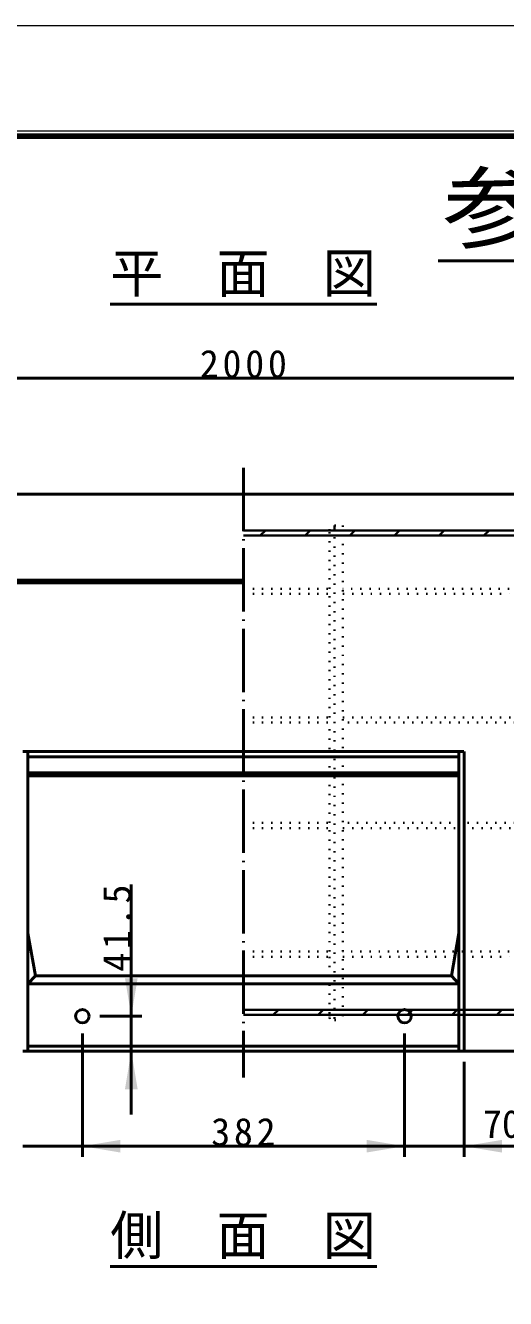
# Model space of a CAD drawing. Units: millimetres, scale not verified. Extents: x -2102 to 2102, y -1485 to 1485.
# Drawn here: x 752 to 1208, y 278 to 1485 of the extents above; entities that cross this region are included whole.
import ezdxf
from ezdxf.enums import TextEntityAlignment as Align

# ---------------------------------------------------------------- set-up
doc = ezdxf.new("R2010")
doc.units = ezdxf.units.MM
doc.header["$LTSCALE"] = 5
doc.linetypes.add('DOTTED', pattern=[1.75, 0.25, -1.5])
doc.linetypes.add('LONG_DASHED_DOTTED', pattern=[15.25, 12, -1.5, 0.25, -1.5])
doc.layers.add('0-0_V-nasSTD', color=7, linetype='Continuous', lineweight=35)
doc.layers.add('0-1_0', color=7, linetype='Continuous', lineweight=50)
doc.styles.add('ＭＳ ゴシック', font='')
doc.styles.get('ＭＳ ゴシック').set_extended_font_data('MS Gothic')

msp = doc.modelspace()

# ---------------------------------------------------------------- linework, layer by layer
at = {"layer": '0-0_V-nasSTD', "lineweight": 18}
for points in [[(-2102.5, -1485), (-2102.5, 1485), (2102.5, 1485), (2102.5, -1485)], [(-2002.5, -1385), (-2002.5, 1385), (2002.5, 1385), (2002.5, -1385)]]:
    msp.add_lwpolyline(points, close=True, dxfattribs=at)
at = {"layer": '0-0_V-nasSTD', "lineweight": 100}
msp.add_lwpolyline([(1997.5, -1380), (1997.5, 1380), (-1997.5, 1380)], dxfattribs=at)
at = {"layer": '0-0_V-nasSTD'}
for points in [[(846.846, 581.886), (852.846, 545.886), (858.846, 581.886)], [(846.846, 476.686), (852.846, 512.686), (858.846, 476.686)], [(806.446, 422.686), (842.446, 416.686), (842.446, 428.686)], [(1076.046, 416.686), (1076.046, 428.686), (1112.046, 422.686)], [(1168.446, 422.686), (1204.446, 416.686), (1204.446, 428.686)]]:
    msp.add_solid(points, dxfattribs=at)
at = {"layer": '0-1_0'}
for p, q in [((1144.036, 1261.953), (1968.036, 1261.953)), ((832.843, 1220.686), (1085.649, 1220.686)), ((159.246, 1150.686), (1759.246, 1150.686)), ((159.246, 1040.686), (1759.246, 1040.686)), ((159.246, 959.086), (959.246, 959.086)), ((959.246, 956.686), (159.246, 956.686)), ((750.046, 796.686), (1168.401, 796.686)), ((754.846, 796.686), (754.846, 512.686)), ((1163.646, 512.686), (1163.646, 796.686)), ((1168.446, 512.686), (1168.446, 796.686)), ((754.801, 791.886), (1163.601, 791.886)), ((754.846, 776.686), (1163.646, 776.686)), ((754.846, 773.723), (1163.646, 773.723)), ((852.846, 670.886), (852.846, 545.886)), ((761.964, 584.112), (754.846, 624.686)), ((1156.528, 584.112), (1163.646, 624.686)), ((761.964, 584.112), (754.846, 576.686)), ((761.964, 584.112), (1156.528, 584.112)), ((1156.528, 584.112), (1163.646, 576.686)), ((754.846, 576.686), (1163.646, 576.686)), ((778.046, 576.686), (1140.446, 576.686)), ((862.846, 545.886), (822.846, 545.886)), ((852.846, 512.686), (852.846, 545.886)), ((806.446, 412.686), (806.446, 529.486)), ((1112.046, 412.686), (1112.046, 529.486)), ((750.046, 512.686), (1168.446, 512.686)), ((1163.646, 517.486), (754.846, 517.486)), ((852.846, 452.686), (852.846, 512.686)), ((1168.446, 512.686), (1759.246, 512.686)), ((1168.446, 412.686), (1168.446, 502.686)), ((750.046, 422.686), (806.446, 422.686)), ((806.446, 422.686), (1112.046, 422.686)), ((1112.046, 422.686), (1168.446, 422.686)), ((1258.446, 422.686), (1168.446, 422.686)), ((832.843, 308.686), (1085.649, 308.686))]:
    msp.add_line(p, q, dxfattribs=at)
at = {"layer": '0-1_0', "linetype": 'LONG_DASHED_DOTTED'}
msp.add_line((959.246, 1065.686), (959.246, 487.686), dxfattribs=at)
at = {"layer": '0-1_0', "lineweight": 35}
for p, q in [((1216.846, 1006.286), (959.246, 1006.286)), ((975.219, 1001.486), (980.019, 1006.286)), ((1017.645, 1001.486), (1022.445, 1006.286)), ((1060.072, 1001.486), (1064.872, 1006.286)), ((1102.498, 1001.486), (1107.298, 1006.286)), ((1144.925, 1001.486), (1149.725, 1006.286)), ((1187.351, 1001.486), (1192.151, 1006.286)), ((1216.846, 1001.486), (959.246, 1001.486)), ((1216.846, 551.886), (959.246, 551.886)), ((1216.846, 547.086), (959.246, 547.086)), ((987.509, 547.086), (992.309, 551.886)), ((1029.936, 547.086), (1034.736, 551.886)), ((1072.362, 547.086), (1077.162, 551.886)), ((1114.789, 547.086), (1119.589, 551.886)), ((1157.215, 547.086), (1162.015, 551.886)), ((1199.642, 547.086), (1204.442, 551.886))]:
    msp.add_line(p, q, dxfattribs=at)
at = {"layer": '0-1_0', "linetype": 'DOTTED', "lineweight": 35}
for p, q in [((1040.846, 1006.286), (1040.846, 1008.686)), ((1040.846, 951.05), (1040.846, 1006.686)), ((1045.646, 1011.086), (1053.646, 1011.086)), ((1045.646, 1011.086), (1045.646, 1008.686)), ((1045.646, 1008.686), (1045.646, 544.686)), ((1053.646, 1011.086), (1053.646, 542.286)), ((959.246, 951.05), (1045.646, 951.05)), ((959.246, 946.25), (1045.646, 946.25)), ((1040.846, 829.086), (1040.846, 946.186)), ((1211.246, 951.05), (1053.646, 951.05)), ((1053.646, 946.25), (1211.246, 946.25)), ((959.246, 829.086), (1045.646, 829.086)), ((959.246, 824.286), (1045.646, 824.286)), ((1040.846, 729.086), (1040.846, 824.286)), ((1053.646, 829.086), (1216.846, 829.086)), ((1216.846, 824.286), (1053.646, 824.286)), ((959.246, 729.086), (1045.646, 729.086)), ((959.246, 724.286), (1045.646, 724.286)), ((1040.846, 607.186), (1040.846, 724.286)), ((1216.846, 729.086), (1053.646, 729.086)), ((1053.646, 724.286), (1216.846, 724.286)), ((959.246, 607.123), (1045.646, 607.123)), ((1211.246, 607.123), (1053.646, 607.123)), ((959.246, 602.323), (1045.646, 602.323)), ((1040.846, 602.323), (1040.846, 546.686)), ((1053.646, 602.323), (1211.246, 602.323)), ((1040.846, 547.086), (1040.846, 544.686)), ((1045.646, 544.686), (1045.646, 542.286)), ((1045.646, 542.286), (1053.646, 542.286))]:
    msp.add_line(p, q, dxfattribs=at)
at = {"layer": '0-1_0'}
for centre in [(806.446, 545.886), (1112.046, 545.886)]:
    msp.add_circle(centre, 6.4, dxfattribs=at)
at = {"layer": '0-1_0', "linetype": 'DOTTED', "lineweight": 35}
for centre, start, end in [((1043.246, 1008.686), 0, 180), ((1043.246, 544.686), 180, 0)]:
    msp.add_arc(centre, 2.4, start, end, dxfattribs=at)

# ---------------------------------------------------------------- texts
at = {"layer": '0-0_V-nasSTD', "style": 'ＭＳ ゴシック', "width": 1.15}
msp.add_text('参考重量\u30001,084kg', height=62.32, dxfattribs=at).set_placement((1148.036, 1261.953), align=Align.BOTTOM_LEFT)
at = {"layer": '0-0_V-nasSTD', "style": 'ＭＳ ゴシック'}
for s, height, p in [('平\u3000面\u3000図', 36.95, (832.843, 1220.686)), ('70.5', 26.39, (1186.446, 422.686)), ('側\u3000面\u3000図', 36.95, (832.843, 308.686))]:
    msp.add_text(s, height=height, dxfattribs=at).set_placement(p, align=Align.BOTTOM_LEFT)
at = {"layer": '0-0_V-nasSTD', "char_height": 26.39, "attachment_point": 7, "style": 'ＭＳ ゴシック'}
for s, insert in [('\\T1.2;2000', (917.846, 1150.686)), ('\\T1.2;382', (928.646, 422.686))]:
    msp.add_mtext(s, dxfattribs=dict(at, insert=insert))
at = {"layer": '0-0_V-nasSTD', "insert": (852.846, 588.086), "char_height": 26.39, "attachment_point": 7, "rotation": 90, "style": 'ＭＳ ゴシック'}
msp.add_mtext('\\T1.2;41.5', dxfattribs=at)

doc.saveas('drawing.dxf')
